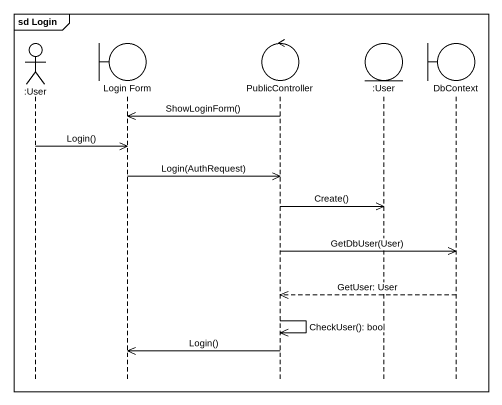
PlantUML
@startuml
mainframe sd Login
hide footbox
actor ":User" as User
boundary "Login Form" as Login_Form
control PublicController
entity ":User" as User_2
boundary DbContext

PublicController ->> Login_Form : ShowLoginForm()
User ->> Login_Form : Login()
Login_Form ->> PublicController : Login(AuthRequest)
PublicController ->> User_2 : Create()
PublicController ->> DbContext : GetDbUser(User)
DbContext -->> PublicController : GetUser: User
PublicController ->> PublicController : CheckUser(): bool
PublicController ->> Login_Form : Login()
@enduml
